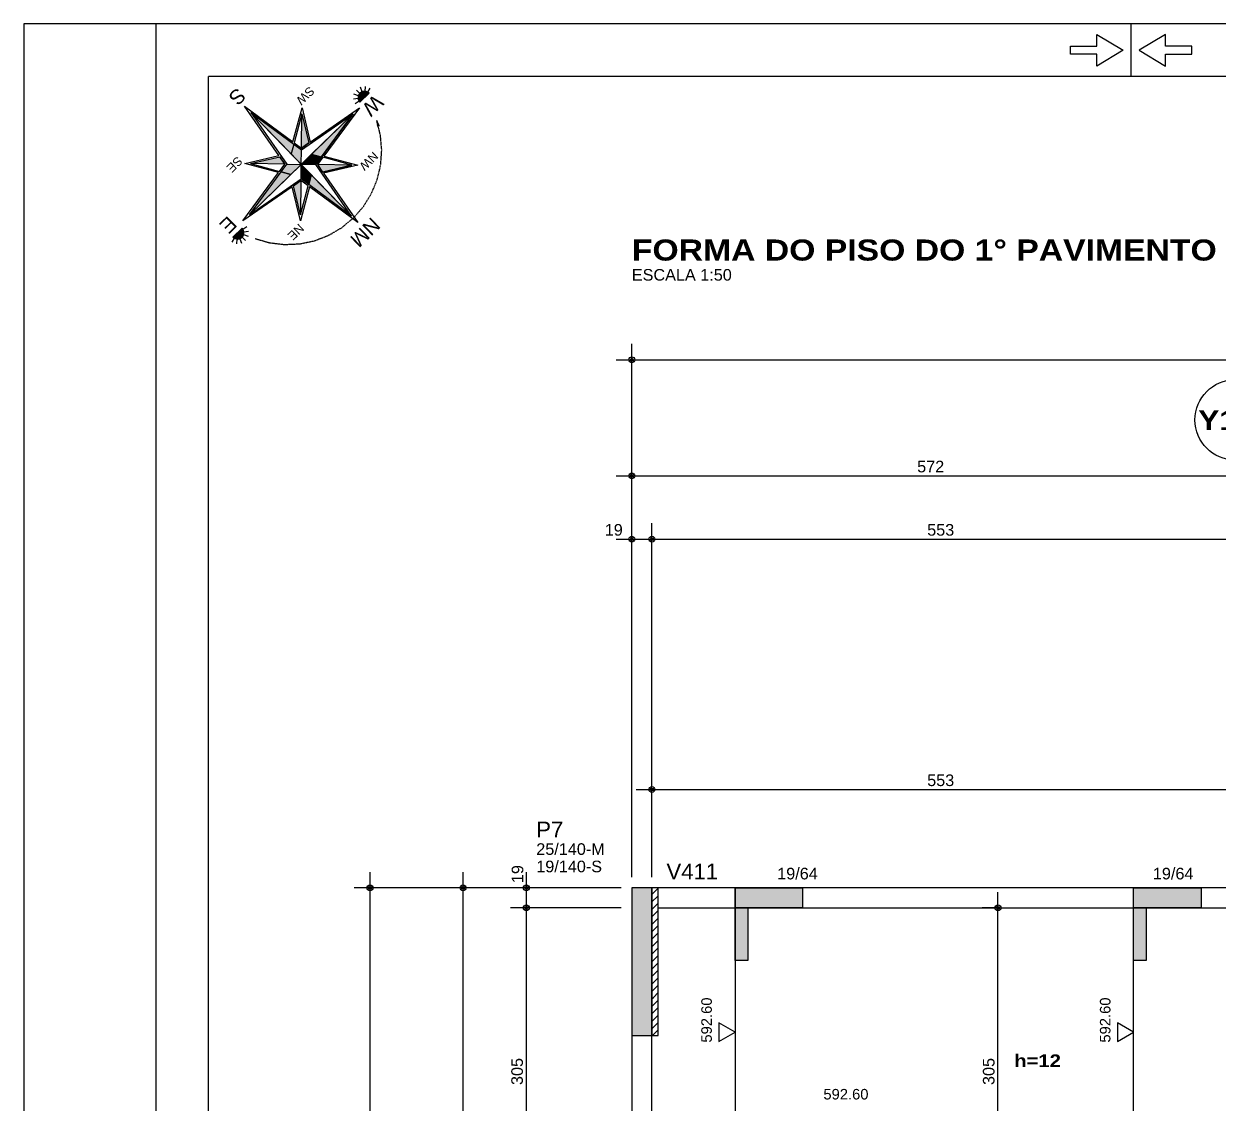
# Model space of a CAD drawing. Extents: x 0 to 7795, y 0 to 4205.
# Drawn here: x 0 to 1132, y 3182 to 4205 of the extents above; entities that cross this region are included whole.
import ezdxf

# ---------------------------------------------------------------- set-up
doc = ezdxf.new("R2010")
doc.units = 0
doc.header["$MEASUREMENT"] = 0
doc.linetypes.add('ESTILO_TQS_0001', pattern=[1, 0.7, -0.3])
for name, color, linetype in [('MTH-179', 1, 'CONTINUOUS'), ('MTH-224', 4, 'CONTINUOUS'), ('MTH-230', 1, 'CONTINUOUS'), ('MTH-COTAS7', 31, 'CONTINUOUS'), ('MTH-DIM-PILAR', 3, 'CONTINUOUS'), ('MTH-DIM-VIGA', 3, 'CONTINUOUS'), ('MTH-FACE-VIGA', 7, 'CONTINUOUS'), ('MTH-LINHA-SEÇÃO', 16, 'CONTINUOUS'), ('MTH-MARGEM', 5, 'CONTINUOUS'), ('MTH-PILAR-SEGUE', 5, 'CONTINUOUS'), ('MTH-SIMB_COTA', 3, 'CONTINUOUS'), ('MTH-SOMBRA21', 150, 'CONTINUOUS'), ('MTH-SOMBRA25', 253, 'CONTINUOUS'), ('MTH-TIT1-PILAR', 5, 'CONTINUOUS'), ('MTH-TIT1-VIGA', 5, 'CONTINUOUS'), ('MTH-TXT', 4, 'CONTINUOUS'), ('MTH-TXT-NEGRITO', 5, 'CONTINUOUS'), ('MTH-TXT-NOTAS', 3, 'CONTINUOUS')]:
    doc.layers.add(name, color=color, linetype=linetype)
doc.styles.add('TQS_ARIAL', font='arial.ttf')
doc.styles.add('TQS_ARIAL_BLACK', font='ariblk.ttf')

msp = doc.modelspace()

# ---------------------------------------------------------------- linework, layer by layer
at = {"layer": 'MTH-179', "linetype": 'Continuous'}
for p, q in [((7795.004008, 4204.998269), (0.004008, 4204.998269)), ((0.004008, 4204.998269), (0.004008, -0.002219)), ((125.004016, 4204.998269), (125.004016, -0.002219)), ((1050.004008, 4154.998269), (1050.004008, 4204.998269))]:
    msp.add_line(p, q, dxfattribs=at)
for points in [[(1042.503275, 4179.998269), (1017.503275, 4164.998269), (1017.503275, 4176.248269), (992.503275, 4176.248269), (992.503275, 4183.748269), (1017.503275, 4183.748269), (1017.503275, 4194.998269), (1042.503275, 4179.998269)], [(1057.503275, 4179.998269), (1082.503275, 4164.998269), (1082.503275, 4176.248269), (1107.503275, 4176.248269), (1107.503275, 4183.748269), (1082.503275, 4183.748269), (1082.503275, 4194.998269), (1057.503275, 4179.998269)]]:
    msp.add_lwpolyline(points, dxfattribs=at)
at = {"layer": 'MTH-224', "linetype": 'Continuous'}
for points in [[(659.087896, 3240.609165), (674.386366, 3249.442168), (659.087896, 3258.274292), (659.087896, 3240.609165)], [(1037.096563, 3240.609165), (1052.395033, 3249.442168), (1037.096563, 3258.274292), (1037.096563, 3240.609165)]]:
    msp.add_lwpolyline(points, dxfattribs=at)
at = {"layer": 'MTH-230', "linetype": 'Continuous'}
msp.add_circle((1148.511366, 3829.636556), 38, dxfattribs=at)
at = {"layer": 'MTH-COTAS7', "linetype": 'Continuous'}
for p, q in [((320.835439, 4140.665571), (319.235252, 4144.924977)), ((323.510846, 4141.028879), (323.917215, 4145.560767)), ((316.957435, 4134.170016), (312.448745, 4133.557756)), ((317.19857, 4136.859189), (312.870732, 4138.263809)), ((318.582613, 4139.177425), (315.292808, 4142.320723)), ((326.078939, 4140.195392), (328.411377, 4144.102165)), ((209.342587, 4127.107543), (255.123966, 4093.249997)), ((241.846258, 4080.355223), (209.342587, 4127.107543)), ((255.123966, 4093.249997), (263.778136, 4125.444654)), ((263.778136, 4125.444654), (271.486713, 4093.010591)), ((271.486713, 4093.010591), (318.239033, 4125.514262)), ((318.239033, 4125.514262), (284.381487, 4079.732883)), ((317.906968, 4131.64253), (314.110429, 4129.134656)), ((312.185652, 4119.635463), (213.802686, 4024.089896)), ((215.221386, 4121.054162), (263.194804, 4085.575498)), ((215.221386, 4121.054162), (249.281351, 4072.063314)), ((310.766953, 4022.671197), (215.221386, 4121.054162)), ((263.69639, 4119.857543), (256.308581, 4092.373917)), ((263.194804, 4085.575498), (312.185652, 4119.635463)), ((263.219493, 4087.262963), (263.69639, 4119.857543)), ((263.69639, 4119.857543), (270.276974, 4092.169543)), ((312.185652, 4119.635463), (276.706987, 4071.662045)), ((256.308581, 4092.373917), (263.219493, 4087.262963)), ((263.219493, 4087.262963), (270.276974, 4092.169543)), ((209.412194, 4072.646646), (241.846258, 4080.355223)), ((214.999306, 4072.5649), (242.687306, 4079.145484)), ((247.593886, 4072.088004), (242.687306, 4079.145484)), ((283.505407, 4078.548268), (278.394452, 4071.637356)), ((310.989032, 4071.160459), (283.505407, 4078.548268)), ((284.381487, 4079.732883), (316.576144, 4071.078713)), ((241.606852, 4063.992476), (209.412194, 4072.646646)), ((213.802686, 4024.089896), (249.281351, 4072.063314)), ((247.593886, 4072.088004), (214.999306, 4072.5649)), ((214.999306, 4072.5649), (242.482932, 4065.177091)), ((242.482932, 4065.177091), (247.593886, 4072.088004)), ((310.766953, 4022.671197), (276.706987, 4071.662045)), ((310.989032, 4071.160459), (278.394452, 4071.637356)), ((278.394452, 4071.637356), (283.301033, 4064.579875)), ((310.989032, 4071.160459), (283.301033, 4064.579875)), ((316.576144, 4071.078713), (284.142081, 4063.370136)), ((207.749306, 4018.211097), (241.606852, 4063.992476)), ((213.802686, 4024.089896), (262.793535, 4058.149861)), ((262.768845, 4056.462397), (255.711365, 4051.555816)), ((262.768845, 4056.462397), (262.291949, 4023.867816)), ((269.679758, 4051.351442), (262.768845, 4056.462397)), ((310.766953, 4022.671197), (262.793535, 4058.149861)), ((284.142081, 4063.370136), (316.645751, 4016.617816)), ((254.501626, 4050.714768), (207.749306, 4018.211097)), ((262.210203, 4018.280705), (254.501626, 4050.714768)), ((262.291949, 4023.867816), (255.711365, 4051.555816)), ((270.864373, 4050.475362), (262.210203, 4018.280705)), ((262.291949, 4023.867816), (269.679758, 4051.351442)), ((316.645751, 4016.617816), (270.864373, 4050.475362)), ((207.647188, 4010.441526), (211.443727, 4012.949399)), ((199.475218, 4001.888663), (197.142779, 3997.98189)), ((202.04331, 4001.055177), (201.636941, 3996.523289)), ((204.718717, 4001.418485), (206.318904, 3997.159078)), ((206.971543, 4002.90663), (210.261348, 3999.763332)), ((208.355586, 4005.224867), (212.683425, 4003.820246)), ((208.596721, 4007.91404), (213.105411, 4008.526299)), ((219.289311, 4001.51751), (219.296169, 4001.523556)), ((576.511366, 3396.1355), (576.511366, 3901.665182)), ((561.511366, 3886.665182), (5343.511366, 3886.665182)), ((576.511366, 3406.1355), (576.511366, 3791.636556)), ((561.511366, 3776.636556), (1163.511366, 3776.636556)), ((576.511366, 3396.1355), (576.511366, 3731.636556)), ((595.511366, 3396.135501), (595.511366, 3731.636556)), ((595.511366, 3396.135501), (595.511366, 3731.636556)), ((561.511366, 3716.636556), (610.511366, 3716.636556)), ((580.511366, 3716.636556), (1163.511366, 3716.636556)), ((580.511366, 3479.289635), (1163.511366, 3479.289635)), ((328.265627, 1952.135502), (328.265627, 3401.1355)), ((416.511366, 2592.135465), (416.511366, 3401.1355)), ((476.511366, 3352.135501), (476.511366, 3401.1355)), ((566.511366, 3386.1355), (313.265627, 3386.1355)), ((566.511366, 3386.1355), (401.511366, 3386.1355)), ((566.511366, 3386.1355), (461.511366, 3386.1355)), ((476.511366, 3047.1355), (476.511366, 3382.135501)), ((923.725846, 3047.1355), (923.725846, 3382.135501)), ((566.511366, 3367.135501), (461.511366, 3367.135501)), ((566.511366, 3367.135501), (461.511366, 3367.135501)), ((924.515601, 3367.135501), (908.725846, 3367.135501))]:
    msp.add_line(p, q, dxfattribs=at)
for points in [[(327.321167, 4139.212993), (326.347296, 4140.025493), (325.225778, 4140.617759), (324.00563, 4140.963905), (322.740176, 4141.048805), (321.484724, 4140.868746), (320.294143, 4140.431599), (319.220467, 4139.756469), (318.31062, 4138.872863), (317.604369, 4137.819398), (317.132578, 4136.642115), (316.915868, 4135.392468), (316.963709, 4134.125072), (317.274012, 4132.895319), (317.833214, 4131.756954), (318.616875, 4130.75973), (318.616875, 4130.75973), (327.321167, 4139.212993)], [(255.926104, 4090.951053), (253.439613, 4081.700976), (215.221386, 4121.054162), (255.926104, 4090.951053)], [(255.926104, 4090.951053), (253.439613, 4081.700976), (215.221386, 4121.054162), (255.926104, 4090.951053)], [(263.219493, 4087.262963), (263.69639, 4119.857543), (270.276974, 4092.169543), (263.219493, 4087.262963)], [(263.69639, 4119.857543), (270.276974, 4092.169543), (263.219493, 4087.262963), (263.69639, 4119.857543)], [(272.832466, 4081.417236), (282.082543, 4078.930745), (312.185652, 4119.635463), (272.832466, 4081.417236)], [(272.832466, 4081.417236), (282.082543, 4078.930745), (312.185652, 4119.635463), (272.832466, 4081.417236)], [(262.994169, 4071.86268), (263.194804, 4085.575498), (255.926104, 4090.951053), (253.439613, 4081.700976), (262.994169, 4071.86268)], [(262.994169, 4071.86268), (263.194804, 4085.575498), (255.926104, 4090.951053), (253.439613, 4081.700976), (262.994169, 4071.86268)], [(247.593886, 4072.088004), (214.999306, 4072.5649), (242.687306, 4079.145484), (247.593886, 4072.088004)], [(214.999306, 4072.5649), (242.687306, 4079.145484), (247.593886, 4072.088004), (214.999306, 4072.5649)], [(272.832466, 4081.417236), (282.082543, 4078.930745), (276.706987, 4071.662045), (262.994169, 4071.86268), (272.832466, 4081.417236)], [(272.832466, 4081.417236), (282.082543, 4078.930745), (276.706987, 4071.662045), (262.994169, 4071.86268), (272.832466, 4081.417236)], [(262.994169, 4071.86268), (253.155873, 4062.308123), (243.905796, 4064.794614), (249.281351, 4072.063314), (262.994169, 4071.86268)], [(262.994169, 4071.86268), (253.155873, 4062.308123), (243.905796, 4064.794614), (249.281351, 4072.063314), (262.994169, 4071.86268)], [(272.548726, 4062.024383), (270.062235, 4052.774306), (262.793535, 4058.149861), (262.994169, 4071.86268), (272.548726, 4062.024383)], [(272.548726, 4062.024383), (270.062235, 4052.774306), (262.793535, 4058.149861), (262.994169, 4071.86268), (272.548726, 4062.024383)], [(278.394452, 4071.637356), (283.301033, 4064.579875), (310.989032, 4071.160459), (278.394452, 4071.637356)], [(278.394452, 4071.637356), (283.301033, 4064.579875), (310.989032, 4071.160459), (278.394452, 4071.637356)], [(243.905796, 4064.794614), (253.155873, 4062.308123), (213.802686, 4024.089896), (243.905796, 4064.794614)], [(243.905796, 4064.794614), (253.155873, 4062.308123), (213.802686, 4024.089896), (243.905796, 4064.794614)], [(262.291949, 4023.867816), (255.711365, 4051.555816), (262.768845, 4056.462397), (262.291949, 4023.867816)], [(262.768845, 4056.462397), (262.291949, 4023.867816), (255.711365, 4051.555816), (262.768845, 4056.462397)], [(272.548726, 4062.024383), (310.766953, 4022.671197), (270.062235, 4052.774306), (272.548726, 4062.024383)], [(272.548726, 4062.024383), (310.766953, 4022.671197), (270.062235, 4052.774306), (272.548726, 4062.024383)], [(206.937281, 4011.324325), (198.232989, 4002.871062), (199.20686, 4002.058562), (200.328378, 4001.466297), (201.548527, 4001.12015), (202.81398, 4001.035251), (204.069432, 4001.215309), (205.260013, 4001.652456), (206.333689, 4002.327586), (207.243536, 4003.211193), (207.949787, 4004.264658), (208.421578, 4005.44194), (208.638288, 4006.691587), (208.590447, 4007.958983), (208.280144, 4009.188736), (207.720942, 4010.327101), (206.937281, 4011.324325)]]:
    msp.add_lwpolyline(points, dxfattribs=at)
at = {"layer": 'MTH-COTAS7', "linetype": 'ESTILO_TQS_0001'}
for points in [[(219.29274, 4001.520533), (233.068153, 3997.579964), (247.297855, 3995.904947), (261.611764, 3996.539043), (275.637612, 3999.465762), (289.010619, 4004.608987), (301.382987, 4011.834955), (312.432939, 4020.955735), (321.873094, 4031.73412), (329.457935, 4043.889788), (334.9902, 4057.1066), (338.326007, 4071.04082), (339.378601, 4085.330052), (338.120605, 4099.602666), (334.584738, 4113.487469)], [(335.328029, 4107.975981), (337.07536, 4108.514966), (334.584738, 4113.487469), (335.328029, 4107.975981)]]:
    msp.add_lwpolyline(points, dxfattribs=at)
at = {"layer": 'MTH-COTAS7', "linetype": 'Continuous'}
for centre, start, end in [((322.969021, 4134.986362), 44.161775, 224.161775), ((202.585135, 4007.097694), 224.161775, 44.161775)]:
    msp.add_arc(centre, 6.066761, start, end, dxfattribs=at)
for points in [[(327.321167, 4139.212993), (317.132578, 4136.642115), (316.915868, 4135.392468)], [(327.321167, 4139.212993), (316.915868, 4135.392468), (316.963709, 4134.125072)], [(327.321167, 4139.212993), (316.963709, 4134.125072), (317.274012, 4132.895319)], [(327.321167, 4139.212993), (317.604369, 4137.819398), (317.132578, 4136.642115)], [(327.321167, 4139.212993), (317.274012, 4132.895319), (317.833214, 4131.756954)], [(327.321167, 4139.212993), (318.31062, 4138.872863), (317.604369, 4137.819398)], [(327.321167, 4139.212993), (317.833214, 4131.756954), (318.616875, 4130.75973)], [(327.321167, 4139.212993), (319.220467, 4139.756469), (318.31062, 4138.872863)], [(327.321167, 4139.212993), (318.616875, 4130.75973), (318.616875, 4130.75973)], [(327.321167, 4139.212993), (318.616875, 4130.75973), (327.321167, 4139.212993)], [(327.321167, 4139.212993), (320.294143, 4140.431599), (319.220467, 4139.756469)], [(327.321167, 4139.212993), (321.484724, 4140.868746), (320.294143, 4140.431599)], [(327.321167, 4139.212993), (322.740176, 4141.048805), (321.484724, 4140.868746)], [(327.321167, 4139.212993), (324.00563, 4140.963905), (322.740176, 4141.048805)], [(327.321167, 4139.212993), (325.225778, 4140.617759), (324.00563, 4140.963905)], [(327.321167, 4139.212993), (326.347296, 4140.025493), (325.225778, 4140.617759)], [(255.926104, 4090.951053), (253.439613, 4081.700976), (215.221386, 4121.054162)], [(255.926104, 4090.951053), (215.221386, 4121.054162), (255.926104, 4090.951053)], [(263.69639, 4119.857543), (270.276974, 4092.169543), (263.219493, 4087.262963)], [(263.69639, 4119.857543), (263.219493, 4087.262963), (263.69639, 4119.857543)], [(272.832466, 4081.417236), (282.082543, 4078.930745), (312.185652, 4119.635463)], [(272.832466, 4081.417236), (312.185652, 4119.635463), (272.832466, 4081.417236)], [(262.994169, 4071.86268), (255.926104, 4090.951053), (253.439613, 4081.700976)], [(262.994169, 4071.86268), (263.194804, 4085.575498), (255.926104, 4090.951053)], [(214.999306, 4072.5649), (242.687306, 4079.145484), (247.593886, 4072.088004)], [(262.994169, 4071.86268), (253.439613, 4081.700976), (262.994169, 4071.86268)], [(272.832466, 4081.417236), (276.706987, 4071.662045), (262.994169, 4071.86268)], [(272.832466, 4081.417236), (262.994169, 4071.86268), (272.832466, 4081.417236)], [(272.832466, 4081.417236), (282.082543, 4078.930745), (276.706987, 4071.662045)], [(214.999306, 4072.5649), (247.593886, 4072.088004), (214.999306, 4072.5649)], [(262.994169, 4071.86268), (243.905796, 4064.794614), (249.281351, 4072.063314)], [(262.994169, 4071.86268), (253.155873, 4062.308123), (243.905796, 4064.794614)], [(262.994169, 4071.86268), (249.281351, 4072.063314), (262.994169, 4071.86268)], [(272.548726, 4062.024383), (262.793535, 4058.149861), (262.994169, 4071.86268)], [(272.548726, 4062.024383), (262.994169, 4071.86268), (272.548726, 4062.024383)], [(278.394452, 4071.637356), (283.301033, 4064.579875), (310.989032, 4071.160459)], [(278.394452, 4071.637356), (310.989032, 4071.160459), (278.394452, 4071.637356)], [(243.905796, 4064.794614), (253.155873, 4062.308123), (213.802686, 4024.089896)], [(243.905796, 4064.794614), (213.802686, 4024.089896), (243.905796, 4064.794614)], [(262.291949, 4023.867816), (255.711365, 4051.555816), (262.768845, 4056.462397)], [(262.291949, 4023.867816), (262.768845, 4056.462397), (262.291949, 4023.867816)], [(272.548726, 4062.024383), (270.062235, 4052.774306), (262.793535, 4058.149861)], [(272.548726, 4062.024383), (310.766953, 4022.671197), (270.062235, 4052.774306)], [(272.548726, 4062.024383), (270.062235, 4052.774306), (272.548726, 4062.024383)], [(206.937281, 4011.324325), (198.232989, 4002.871062), (199.20686, 4002.058562)], [(206.937281, 4011.324325), (199.20686, 4002.058562), (200.328378, 4001.466297)], [(206.937281, 4011.324325), (200.328378, 4001.466297), (201.548527, 4001.12015)], [(206.937281, 4011.324325), (201.548527, 4001.12015), (202.81398, 4001.035251)], [(206.937281, 4011.324325), (202.81398, 4001.035251), (204.069432, 4001.215309)], [(206.937281, 4011.324325), (204.069432, 4001.215309), (205.260013, 4001.652456)], [(206.937281, 4011.324325), (205.260013, 4001.652456), (206.333689, 4002.327586)], [(206.937281, 4011.324325), (206.333689, 4002.327586), (207.243536, 4003.211193)], [(206.937281, 4011.324325), (207.243536, 4003.211193), (207.949787, 4004.264658)], [(206.937281, 4011.324325), (207.949787, 4004.264658), (208.421578, 4005.44194)], [(206.937281, 4011.324325), (208.421578, 4005.44194), (208.638288, 4006.691587)], [(206.937281, 4011.324325), (208.638288, 4006.691587), (208.590447, 4007.958983)], [(206.937281, 4011.324325), (208.590447, 4007.958983), (208.280144, 4009.188736)], [(206.937281, 4011.324325), (208.280144, 4009.188736), (207.720942, 4010.327101)], [(206.937281, 4011.324325), (207.720942, 4010.327101), (206.937281, 4011.324325)]]:
    msp.add_solid(points, dxfattribs=at)
at = {"layer": 'MTH-COTAS7', "linetype": 'ESTILO_TQS_0001'}
for points in [[(335.328029, 4107.975981), (337.07536, 4108.514966), (334.584738, 4113.487469)], [(335.328029, 4107.975981), (334.584738, 4113.487469), (335.328029, 4107.975981)]]:
    msp.add_solid(points, dxfattribs=at)
at = {"layer": 'MTH-FACE-VIGA', "linetype": 'Continuous'}
for p, q in [((595.511366, 3379.78337), (601.4956, 3385.767603)), ((595.511366, 3372.712302), (601.178985, 3378.37992)), ((601.178985, 3378.37992), (601.511366, 3378.712302)), ((601.4956, 3385.767603), (601.511366, 3385.78337)), ((595.511366, 3365.641234), (600.86237, 3370.992238)), ((595.511366, 3358.570167), (600.545755, 3363.604555)), ((600.545755, 3363.604555), (601.511366, 3364.570167)), ((600.86237, 3370.992238), (601.511366, 3371.641234)), ((595.511366, 3351.499099), (600.22914, 3356.216872)), ((600.22914, 3356.216872), (601.511366, 3357.499099)), ((595.511366, 3344.428031), (599.912525, 3348.829189)), ((595.511366, 3337.356963), (599.59591, 3341.441506)), ((599.59591, 3341.441506), (601.511366, 3343.356963)), ((599.912525, 3348.829189), (601.511366, 3350.428031)), ((595.511366, 3330.285895), (599.279295, 3334.053824)), ((599.279295, 3334.053824), (601.511366, 3336.285895)), ((595.511366, 3323.214828), (598.96268, 3326.666141)), ((595.511366, 3316.14376), (598.646065, 3319.278458)), ((598.646065, 3319.278458), (601.511366, 3322.14376)), ((598.96268, 3326.666141), (601.511366, 3329.214828)), ((595.511366, 3309.072692), (598.32945, 3311.890775)), ((598.012835, 3304.503092), (601.511366, 3308.001624)), ((598.32945, 3311.890775), (601.511366, 3315.072692)), ((595.511366, 3302.001624), (598.012835, 3304.503092)), ((595.511366, 3294.930556), (597.69622, 3297.11541)), ((597.69622, 3297.11541), (601.511366, 3300.930556)), ((595.511366, 3287.859489), (597.379605, 3289.727727)), ((597.06299, 3282.340044), (601.511366, 3286.788421)), ((597.379605, 3289.727727), (601.511366, 3293.859489)), ((595.511366, 3280.788421), (597.06299, 3282.340044)), ((595.511366, 3273.717353), (596.746375, 3274.952361)), ((596.746375, 3274.952361), (601.511366, 3279.717353)), ((595.511366, 3266.646285), (596.42976, 3267.564678)), ((596.113145, 3260.176996), (601.511366, 3265.575217)), ((596.42976, 3267.564678), (601.511366, 3272.646285)), ((595.511366, 3259.575217), (596.113145, 3260.176996)), ((595.511366, 3252.504149), (595.79653, 3252.789313)), ((595.79653, 3252.789313), (601.511366, 3258.504149)), ((596.213784, 3246.1355), (601.511366, 3251.433082))]:
    msp.add_line(p, q, dxfattribs=at)
for points in [[(979.511366, 3386.135501), (595.511366, 3386.135501)], [(601.511366, 3386.1355), (595.511366, 3386.1355), (595.511366, 3246.1355), (601.511366, 3246.1355), (601.511366, 3386.1355)], [(1256.506838, 3386.135501), (979.511366, 3386.135501)], [(601.511366, 3367.135501), (1253.506838, 3367.135501)], [(576.511366, 3246.1355), (576.511366, 3055.1355)], [(595.511366, 3062.1355), (595.511366, 3246.1355)]]:
    msp.add_lwpolyline(points, dxfattribs=at)
at = {"layer": 'MTH-LINHA-SEÇÃO', "linetype": 'Continuous'}
for p, q in [((674.386366, 3386.135501), (674.386366, 3048.1355)), ((1052.395033, 2689.135503), (1052.395033, 3386.135501))]:
    msp.add_line(p, q, dxfattribs=at)
for points in [[(674.386366, 3367.135501), (674.386366, 3386.135501), (738.386366, 3386.135501), (738.386366, 3367.135501), (674.386366, 3367.135501)], [(1052.395033, 3367.135501), (1052.395033, 3386.135501), (1116.395033, 3386.135501), (1116.395033, 3367.135501), (1052.395033, 3367.135501)], [(674.386366, 3317.135501), (674.386366, 3367.135501), (686.386366, 3367.135501), (686.386366, 3317.135501), (674.386366, 3317.135501)], [(1052.395033, 3317.135501), (1052.395033, 3367.135501), (1064.395033, 3367.135501), (1064.395033, 3317.135501), (1052.395033, 3317.135501)]]:
    msp.add_lwpolyline(points, dxfattribs=at)
at = {"layer": 'MTH-MARGEM', "linetype": 'Continuous'}
for p in [(7745.004008, 4154.998269), (175.004008, 49.997735)]:
    msp.add_line(p, (175.004008, 4154.998269), dxfattribs=at)
at = {"layer": 'MTH-PILAR-SEGUE', "linetype": 'Continuous'}
msp.add_lwpolyline([(576.511366, 3246.1355), (595.511366, 3246.1355), (595.511366, 3386.1355), (576.511366, 3386.1355), (576.511366, 3246.1355)], dxfattribs=at)
at = {"layer": 'MTH-SIMB_COTA', "linetype": 'Continuous'}
for centre, radius in [((576.511366, 3886.665182), 2.8), ((576.511366, 3886.665182), 1.4), ((576.511366, 3776.636556), 2.8), ((576.511366, 3776.636556), 1.4), ((576.511366, 3716.636556), 2.8), ((576.511366, 3716.636556), 1.4), ((595.511366, 3716.636556), 2.8), ((595.511366, 3716.636556), 2.8), ((595.511366, 3716.636556), 1.4), ((595.511366, 3716.636556), 1.4), ((595.511366, 3479.289635), 2.8), ((595.511366, 3479.289635), 1.4), ((328.265627, 3386.1355), 2.8), ((328.265627, 3386.1355), 1.4), ((416.511366, 3386.1355), 2.8), ((416.511366, 3386.1355), 1.4), ((476.511366, 3386.1355), 2.8), ((476.511366, 3386.1355), 1.4), ((476.511366, 3367.135501), 2.8), ((476.511366, 3367.135501), 2.8), ((476.511366, 3367.135501), 1.4), ((476.511366, 3367.135501), 1.4), ((923.725846, 3367.135501), 2.8), ((923.725846, 3367.135501), 1.4)]:
    msp.add_circle(centre, radius, dxfattribs=at)
at = {"layer": 'MTH-SOMBRA21', "linetype": 'Continuous'}
for points in [[(674.386366, 3367.135501), (674.386366, 3386.135501), (738.386366, 3386.135501)], [(674.386366, 3367.135501), (738.386366, 3386.135501), (738.386366, 3367.135501)], [(1052.395033, 3367.135501), (1052.395033, 3386.135501), (1116.395033, 3386.135501)], [(1052.395033, 3367.135501), (1116.395033, 3386.135501), (1116.395033, 3367.135501)], [(674.386366, 3317.135501), (674.386366, 3367.135501), (686.386366, 3367.135501)], [(674.386366, 3317.135501), (686.386366, 3367.135501), (686.386366, 3317.135501)], [(674.386366, 3367.135501), (738.386366, 3367.135501), (674.386366, 3367.135501)], [(1052.395033, 3317.135501), (1052.395033, 3367.135501), (1064.395033, 3367.135501)], [(1052.395033, 3317.135501), (1064.395033, 3367.135501), (1064.395033, 3317.135501)], [(1052.395033, 3367.135501), (1116.395033, 3367.135501), (1052.395033, 3367.135501)], [(674.386366, 3317.135501), (686.386366, 3317.135501), (674.386366, 3317.135501)], [(1052.395033, 3317.135501), (1064.395033, 3317.135501), (1052.395033, 3317.135501)]]:
    msp.add_solid(points, dxfattribs=at)
at = {"layer": 'MTH-SOMBRA25', "linetype": 'Continuous'}
for points in [[(576.511366, 3246.1355), (595.511366, 3246.1355), (595.511366, 3386.1355)], [(576.511366, 3246.1355), (595.511366, 3386.1355), (576.511366, 3386.1355)], [(576.511366, 3246.1355), (576.511366, 3386.1355), (576.511366, 3246.1355)]]:
    msp.add_solid(points, dxfattribs=at)

# ---------------------------------------------------------------- texts
at = {"layer": 'MTH-COTAS7', "linetype": 'Continuous', "style": 'TQS_ARIAL'}
for s, height, rotation, p in [('SW', 8.228571, -135.838244, (270.755834, 4146.351307)), ('S', 13.714286, -135.838244, (202.225334, 4145.368536)), ('W', 13.714286, -135.838244, (332.640294, 4138.898981)), ('SE', 8.228571, -135.838244, (202.45215, 4080.017525)), ('NW', 8.228571, -135.838244, (331.195029, 4084.572459)), ('E', 13.714286, -135.838244, (193.608525, 4023.797619)), ('NM', 13.714286, -135.838244, (329.609527, 4022.658746)), ('NE', 8.228571, -135.838244, (260.779329, 4016.187573)), ('19', 11, 90, (473.601259, 3390.59534)), ('305', 11, 90, (473.211366, 3199.2355)), ('305', 11, 90, (920.425846, 3199.2355))]:
    msp.add_text(s, height=height, rotation=rotation, dxfattribs=at).set_placement(p)
for s, p in [('572', (847.111366, 3779.936556)), ('19', (550.844703, 3719.936556)), ('553', (856.611366, 3719.936556)), ('553', (856.611366, 3482.589635))]:
    msp.add_text(s, height=11, dxfattribs=at).set_placement(p)
at = {"layer": 'MTH-DIM-PILAR', "linetype": 'Continuous', "style": 'TQS_ARIAL'}
for s, p in [('25/140-M', (485.906744, 3417.370011)), ('19/140-S', (485.906744, 3400.870011))]:
    msp.add_text(s, height=11, dxfattribs=at).set_placement(p)
at = {"layer": 'MTH-DIM-VIGA', "linetype": 'Continuous', "style": 'TQS_ARIAL'}
for p in [(714.386366, 3394.135501), (1070.645964, 3394.135501)]:
    msp.add_text('19/64', height=11, rotation=360, dxfattribs=at).set_placement(p)
at = {"layer": 'MTH-TIT1-PILAR', "linetype": 'Continuous', "style": 'TQS_ARIAL'}
msp.add_text('P7', height=15, dxfattribs=at).set_placement((485.906744, 3433.870011))
at = {"layer": 'MTH-TIT1-VIGA', "linetype": 'Continuous', "style": 'TQS_ARIAL'}
msp.add_text('V411', height=15, rotation=360, dxfattribs=at).set_placement((609.386366, 3394.135501))
at = {"layer": 'MTH-TXT', "linetype": 'Continuous', "style": 'TQS_ARIAL'}
for p in [(652.386366, 3239.442168), (1030.395033, 3239.442168)]:
    msp.add_text('592.60', height=10, rotation=90, dxfattribs=at).set_placement(p)
msp.add_text('592.60', height=10, dxfattribs=at).set_placement((758.192605, 3185.511837))
at = {"layer": 'MTH-TXT-NEGRITO', "linetype": 'Continuous', "style": 'TQS_ARIAL_BLACK'}
for s, height, p in [('FORMA DO PISO DO 1%%d PAVIMENTO', 20, (576.511367, 3980.665182)), ('Y101', 18.75, (1113.633967, 3819.939035)), ('h=12', 12, (939.143481, 3216.255904))]:
    msp.add_text(s, height=height, dxfattribs=at).set_placement(p)
at = {"layer": 'MTH-TXT-NOTAS', "linetype": 'Continuous', "style": 'TQS_ARIAL'}
msp.add_text('ESCALA 1:50', height=11, dxfattribs=at).set_placement((576.511366, 3961.665182))

doc.saveas('drawing.dxf')
